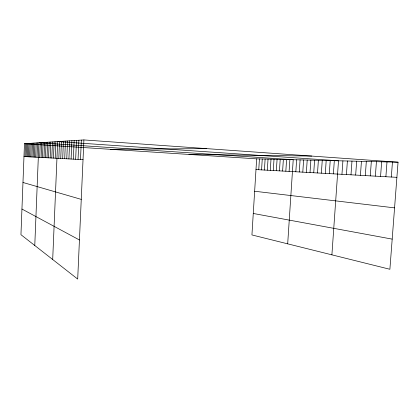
<?xml version="1.0" encoding="UTF-8"?>
<svg xmlns="http://www.w3.org/2000/svg" width="419" height="419" viewBox="0 0 419 419"><rect width="100%" height="100%" fill="white"/><g stroke="black" fill="none" stroke-linecap="round" stroke-linejoin="round"><path stroke-width="0.63" d="M83.91 139.93L24.475 143.707L20.95 234.692L77.693 279.07L83.91 139.93L398.05 162.195L389.89 269.276L251.934 234.944L256.653 158.853L398.05 162.195M25.046 156.606L25.549 143.638M26.135 156.664L26.648 143.565M27.245 156.722L27.764 143.497M28.377 156.785L28.901 143.424M29.534 156.842L30.063 143.35M30.713 156.905L31.252 143.272M31.917 156.968L32.462 143.198M33.143 157.031L33.698 143.12M34.4 157.099L34.955 143.036M35.678 157.167L36.244 142.958M36.987 157.235L37.563 142.874M34.777 245.508L38.904 142.79L293.216 159.718L287.691 243.842M39.69 157.376L40.282 142.701M41.083 157.45L41.685 142.612M42.513 157.528L43.12 142.518M43.969 157.602L44.587 142.429M45.462 157.68L46.09 142.329M46.991 157.759L47.63 142.235M48.552 157.843L49.201 142.135M50.154 157.926L50.809 142.031M51.794 158.015L52.459 141.926M53.47 158.104L54.151 141.821M55.188 158.193L55.879 141.711M52.694 259.518L57.654 141.596L338.505 160.786L331.9 254.841M58.817 158.382L59.529 141.475M60.724 158.482L61.452 141.355M62.688 158.586L63.426 141.229M64.704 158.691L65.458 141.098M66.773 158.801L67.543 140.967M68.905 158.916L69.685 140.831M71.094 159.031L71.89 140.69M73.341 159.147L74.153 140.548M75.656 159.267L76.488 140.402M78.044 159.393L78.887 140.25M80.5 159.524L81.359 140.093M258.759 169.737L259.429 158.916M261.571 169.889L262.252 158.984M264.426 170.046L265.117 159.052M267.332 170.208L268.034 159.12M270.286 170.371L270.999 159.194M273.293 170.533L274.01 159.262M276.346 170.701L277.074 159.335M279.457 170.873L280.196 159.409M282.616 171.046L283.364 159.482M285.831 171.224L286.591 159.56M289.105 171.402L289.875 159.639M295.83 171.774L296.621 159.796M299.281 171.963L300.083 159.88M302.796 172.157L303.607 159.964M306.373 172.356L307.2 160.048M310.023 172.555L310.861 160.131M313.737 172.759L314.585 160.22M317.518 172.968L318.382 160.309M321.378 173.178L322.253 160.404M325.312 173.398L326.197 160.498M329.318 173.618L330.219 160.592M333.404 173.843L334.32 160.687M341.951 174.309L342.904 160.891M346.424 174.555L347.393 160.996M350.996 174.807L351.976 161.106M355.658 175.063L356.658 161.215M360.424 175.325L361.44 161.331M365.295 175.598L366.326 161.446M370.27 175.87L371.323 161.561M375.361 176.148L376.43 161.682M380.562 176.436L381.651 161.807M385.883 176.729L386.994 161.933M391.325 177.028L392.456 162.059M110.532 149.321L206.577 148.625M188.922 154.433L311.767 156.078M23.977 156.549L83.03 159.655M255.988 169.58L396.898 177.337M24.475 143.707L256.653 158.853M254.647 191.247L394.572 207.866M253.265 213.47L392.189 239.123M22.972 182.475L81.255 199.381M21.945 209.039L79.437 239.982"/></g></svg>
